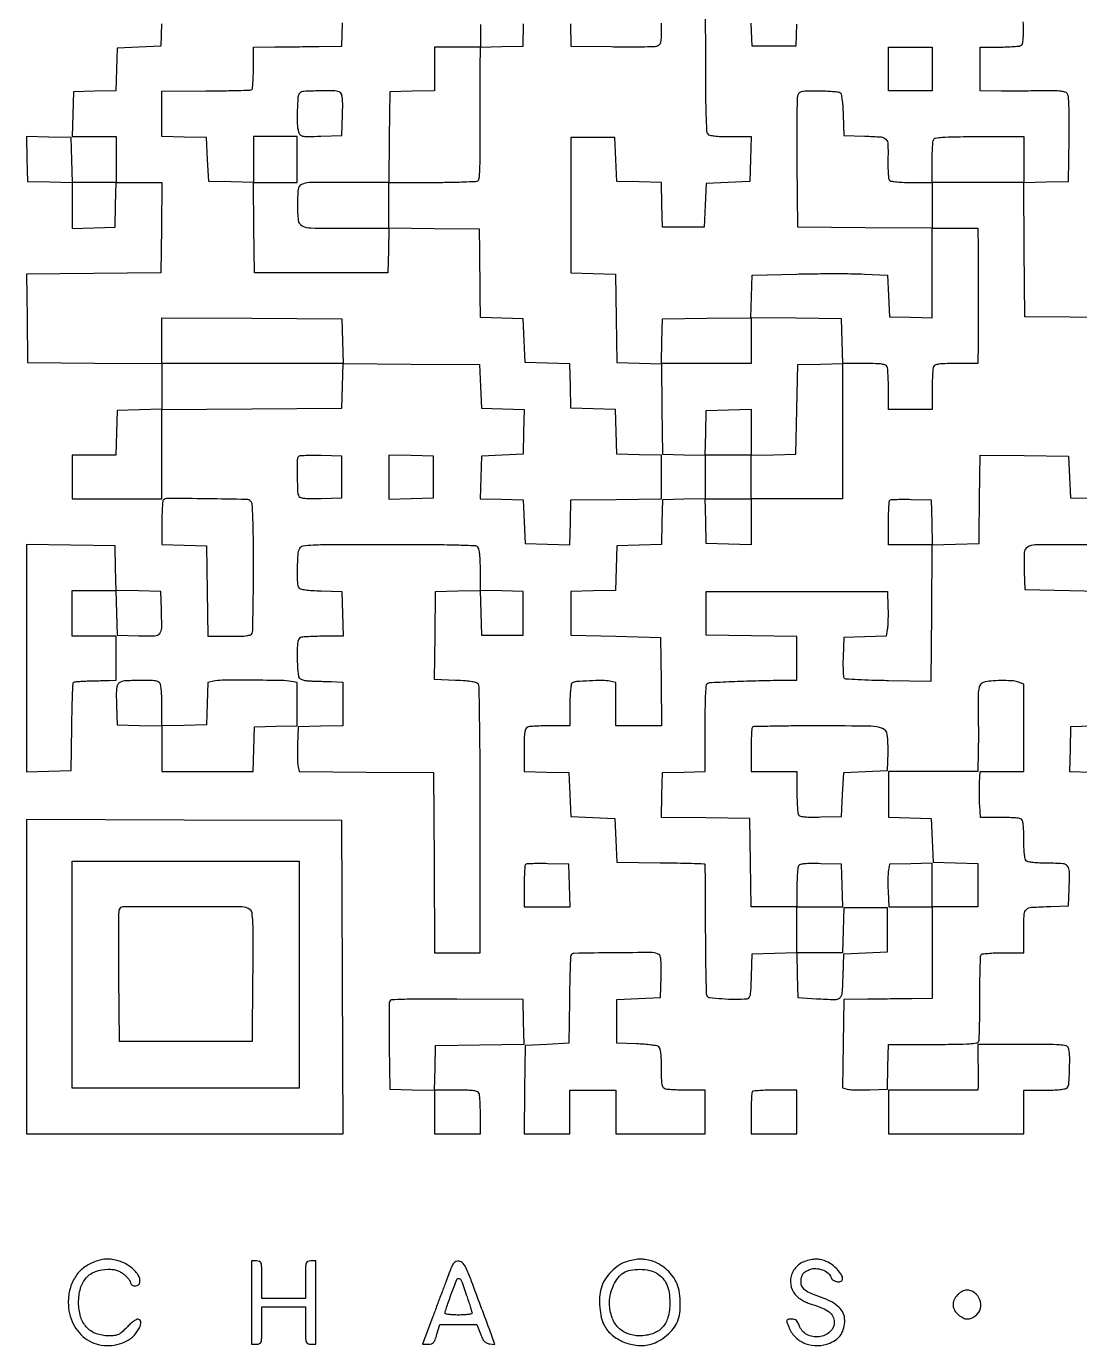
# Model space of a CAD drawing. Extents: x 179 to 1071, y 112 to 1107.
# Drawn here: x 179 to 685, y 112 to 746 of the extents above; entities that cross this region are included whole.
import ezdxf

# ---------------------------------------------------------------- set-up
doc = ezdxf.new("R2010")
doc.units = 0

msp = doc.modelspace()

# ---------------------------------------------------------------- linework, layer by layer
for points in [[(504.99437, 757.960483), (505.045917, 726.773986, 0.002255), (505.13101, 712.964651, 0.00599), (505.354434, 703.102461, 0.003064), (505.659868, 695.612778, 0.162877), (506.171177, 694.293745, 0.164593), (507.147374, 693.692798, 0.027086), (509.360582, 693.309716, 0.021552), (512.572858, 693.071135, 0.00776), (517.156276, 693), (527.067663, 693), (526.783832, 682.25), (526.5, 671.5), (516, 671), (505.5, 670.5), (505, 660), (504.5, 649.5), (494.5, 649.5), (484.5, 649.5), (484.216508, 660.216508), (483.933016, 670.933016), (473.216508, 671.216508), (462.5, 671.5), (462, 682), (461.5, 692.5), (451, 692.5), (440.5, 692.5), (440.5, 660), (440.5, 627.5), (451.23021, 627.216369), (461.96042, 626.932738), (462.23021, 605.716369), (462.5, 584.5), (473.230591, 584.216365), (483.961183, 583.93273), (484.230591, 562.216365), (484.5, 540.5), (494.75, 540.215017), (505, 539.930034), (505, 529.5), (505, 519.069966), (494.75, 518.784983), (484.5, 518.5), (484.216508, 507.783492), (483.933016, 497.066984), (473.216508, 496.783492), (462.5, 496.5), (462.216508, 485.783492), (461.933016, 475.066984), (451.216508, 474.783492), (440.5, 474.5), (440.5, 464), (440.5, 453.5), (462, 453), (483.5, 452.5), (483.769888, 431.25), (484.039775, 410), (473.019888, 410), (462, 410), (462, 420.420545), (462, 430.841089), (459.25, 431.379101, 0.0484), (455.633088, 431.72913, 0.010779), (449.417675, 431.59357, 0.007158), (443.118457, 431.22983, 0.12098), (441.151778, 430.593804, 0.211909), (440.637987, 429.842125, 0.018563), (440.296867, 427.503185, 0.018839), (440.070019, 424.26905, 0.008088), (440, 419.940983), (440, 410), (430.581787, 410, 0.005951), (426.859224, 409.955695, 0.007831), (423.465525, 409.821697, 0.005915), (420.638111, 409.632106, 0.07203), (419.581787, 409.393011, 0.20495), (418.767927, 408.602718, 0.063217), (418.302822, 406.919034, 0.030446), (418.059651, 403.973908, 0.005377), (418, 398.426843), (418, 388.067663), (428.75, 387.783832), (439.5, 387.5), (440, 377), (440.5, 366.5), (451, 366), (461.5, 365.5), (462, 355), (462.5, 344.5), (483.414282, 344.252384, -0.001613), (491.458792, 344.131188, -0.002619), (498.29212, 343.97038, -0.000395), (504.342878, 343.791482, -0.191037), (504.693248, 343.640085, -0.195791), (504.842618, 343.285515, -0.000187), (504.947117, 334.309265, -0.001812), (505.023944, 324.256515, -0.001106), (505.045373, 312.387701, 0.002429), (505.09849, 300.456831, 0.003811), (505.272153, 290.201511, 0.00108), (505.510101, 281.29643, 0.134831), (505.835026, 280.234465, 0.229937), (507.093376, 279.456348, 0.008001), (512.983208, 278.949801, 0.015289), (519.356243, 278.699747, 0.019668), (525.216168, 278.879639, 0.241101), (526.132555, 279.432929, 0.093391), (526.682064, 280.857316, 0.03447), (527.001839, 283.674162, 0.004432), (527.216168, 289.75), (527.5, 300.5), (538.215829, 300.783485), (548.931657, 301.06697), (549.215829, 290.283485), (549.5, 279.5), (558.5, 278.936371, 0.009162), (567.230563, 278.550047, 0.185971), (569.682022, 279.422308, 0.200401), (570.822314, 281.691527, 0.010882), (571.217265, 289.858071), (571.5, 300.5), (582, 301), (592.5, 301.5), (592.5, 312), (592.5, 322.5), (582, 322.5), (571.5, 322.5), (571.216168, 311.75), (570.932337, 301), (559.966168, 301), (549, 301), (549, 312), (549, 323), (560.034983, 323), (571.069966, 323), (570.784983, 333.25), (570.5, 343.5), (560.582645, 343.788231, 0.006827), (555.804805, 343.861823, 0.023663), (552.717063, 343.721018, 0.033714), (550.705135, 343.395734, 0.19692), (549.847958, 342.788231, 0.113964), (549.524772, 341.869999, 0.008157), (549.266219, 339.16123, 0.011132), (549.080746, 335.886984, 0.008167), (549.015313, 332.25), (549, 323), (538.019888, 323), (527.039775, 323), (526.769888, 344.25), (526.5, 365.5), (505.216371, 365.769986), (483.932742, 366.039971), (484.216371, 376.769986), (484.5, 387.5), (494.75, 387.784983), (505, 388.069966), (505, 409.066368, -0.002738), (505.056871, 419.451087, -0.011814), (505.270302, 425.62088, -0.011209), (505.59846, 429.682388, -0.287183), (506.25, 430.51782, -0.076596), (507.984437, 430.862615, -0.000993), (519.094298, 431.322333, -0.003199), (530.72114, 431.705817, -0.003752), (541.75, 431.916149), (549, 432), (549, 442.480498), (549, 452.960995), (527.25, 453.230498), (505.5, 453.5), (505.5, 464), (505.5, 474.5), (549, 474.5), (592.5, 474.5), (592.748108, 467, -0.007598), (592.803647, 463.89277, -0.007406), (592.765608, 460.758588, -0.007333), (592.651042, 458.007093, -0.027302), (592.459277, 456.284554), (591.922339, 453.069109), (581.711169, 452.784554), (571.5, 452.5), (571.210352, 443.089648, 0.008052), (571.156644, 439.42805, 0.011912), (571.237748, 436.217744, 0.007189), (571.406745, 433.558231, 0.182207), (571.710352, 432.910471, 0.180444), (572.430624, 432.593135, 0.001702), (578.289916, 432.273246, 0.005423), (585.085108, 431.99931, 0.003449), (593, 431.820823), (613.5, 431.5), (613.763623, 464.217376), (614.027245, 496.934753), (625.263623, 497.217376), (636.5, 497.5), (636.628498, 508.5, -0.000011), (636.686514, 513.456964, -0.000007), (636.754941, 519.28553, -0.000007), (636.822713, 525.044777, -0.000012), (636.878498, 529.769888), (637, 540.039775), (658.25, 539.769888), (679.5, 539.5), (680, 529.5), (680.5, 519.5), (701.453905, 519.229091, -0.003025)], [(702.105192, 605.960702), (680.302596, 606.230351), (658.5, 606.5), (658.236147, 638.75), (657.972294, 671), (635.986147, 671), (614, 671), (614, 660), (614, 649), (625, 649), (636, 649), (636.078125, 639.5, -0.000839), (636.108159, 634.910798, -0.000367), (636.133301, 628.825, -0.000363), (636.150553, 622.363549, -0.000486), (636.15625, 616.5, -0.000486), (636.150553, 610.636451, -0.000363), (636.133301, 604.175, -0.000367), (636.108159, 598.089202, -0.000839), (636.078125, 593.5), (636, 584), (625.606989, 584, 0.005351), (620.039857, 583.940414, 0.030363), (617.086379, 583.69735, 0.063068), (615.398405, 583.23239, 0.205218), (614.606989, 582.418213, 0.07203), (614.367894, 581.361889, 0.005915), (614.178303, 578.534475, 0.007831), (614.044305, 575.140776, 0.005951), (614, 571.418213), (614, 562), (603.5, 562), (593, 562), (593, 571.418213, 0.005951), (592.955695, 575.140776, 0.007831), (592.821697, 578.534475, 0.005915), (592.632106, 581.361889, 0.07203), (592.393011, 582.418213, 0.205218), (591.601595, 583.23239, 0.063068), (589.913621, 583.69735, 0.030363), (586.960143, 583.940414, 0.005351), (581.393011, 584), (571, 584), (571, 551.5), (571, 519), (549, 519), (527, 519), (527, 507.966168), (527, 496.932337), (516.25, 497.216168), (505.5, 497.5), (505.216168, 508.25), (504.932337, 519), (515.966168, 519), (527, 519), (527, 529.5), (527, 540), (515.966168, 540), (504.932337, 540), (505.216168, 550.75), (505.5, 561.5), (516.25, 561.783832), (527, 562.067663), (527, 551), (527, 539.932337), (537.75, 540.216168), (548.5, 540.5), (549, 562), (549.5, 583.5), (560.283485, 583.784171), (571.06697, 584.068343), (570.783485, 594.784171), (570.5, 605.5), (548.75, 605.769502), (527, 606.039005), (527, 595.019502), (527, 584), (505.466168, 584), (483.932337, 584), (484.216168, 594.75), (484.5, 605.5), (505.715235, 605.769787), (526.930471, 606.039573), (527.215235, 616.269787), (527.5, 626.5), (549, 627, -0.003066), (558.038116, 627.154738, -0.002747), (567.415625, 627.20625, -0.002754), (575.836104, 627.159873, -0.008602), (581.5, 627), (592.5, 626.5), (593, 616.5), (593.5, 606.5), (603.75, 606.215017), (614, 605.930034), (614, 627.451164), (614, 648.972294), (581.75, 649.236147), (549.5, 649.5), (549.220119, 680, -0.001741), (549.152635, 691.850965, -0.002607), (549.183702, 702.201563, -0.001078), (549.275607, 711.062835, -0.056753), (549.489171, 712.75, -0.124737), (550.154967, 714.005827, -0.153815), (551.293163, 714.67253, -0.052129), (553.523848, 714.942586, -0.004493), (559.269052, 714.984687, -0.007714), (562.893238, 714.922758, -0.010632), (566.144198, 714.747767, -0.007525), (568.837284, 714.504495, -0.115758), (569.711195, 714.199653, -0.199883), (570.262532, 713.411, -0.01918), (570.684251, 711.055937, -0.019108), (571.012968, 707.800174, -0.00836), (571.211195, 703.464966), (571.5, 693.5), (581.693518, 693.21564, -0.011456), (589.453262, 692.821105, -0.187437), (591.760987, 691.722569, -0.184951), (592.737422, 689.348273, -0.011102), (592.754705, 681.482735, 0.009076), (592.748843, 678.322117, 0.012159), (592.865212, 675.458426, 0.009384), (593.063741, 673.092002, 0.113258), (593.356162, 672.232735, 0.203718), (594.162688, 671.662668, 0.024675), (596.353075, 671.300161, 0.02105), (599.532421, 671.069002, 0.007621), (604.059017, 671), (614, 671), (614, 680.418213, -0.005951), (614.044305, 684.140776, -0.007831), (614.178303, 687.534475, -0.005915), (614.367894, 690.361889, -0.07203), (614.606989, 691.418213, -0.258697), (615.662537, 692.303854, -0.030015), (618.835307, 692.724422, -0.015901), (624.485827, 692.950434, -0.002045), (636.606989, 693), (658, 693), (658, 681.966168), (658, 670.932337), (668.75, 671.216168), (679.5, 671.5), (679.771094, 691.87212, 0.003174), (679.838775, 701.598459, 0.010838), (679.705467, 707.926186, 0.010914), (679.424915, 712.265365, 0.152755), (678.837827, 713.695406, 0.150231), (677.757638, 714.402866, 0.04195), (675.753546, 714.804439, 0.025864), (672.629275, 714.99899, 0.006635), (667.566733, 714.98484, -0.001973), (662.971447, 714.929144, -0.001142), (657.446165, 714.896596, -0.001141), (651.903471, 714.88925, -0.001918), (647.25, 714.911553), (637, 715), (637, 725.5), (637, 736), (646.25, 736.015313, 0.008159), (649.886885, 736.080683, 0.011123), (653.160822, 736.265966, 0.008145), (655.869394, 736.524243, 0.113997), (656.78684, 736.847098, 0.199716), (657.39767, 737.718899, 0.032047), (657.720814, 739.81657, 0.022682), (657.861053, 743.044422, 0.006397), (657.78684, 748.081786)], [(243.782816, 747.149828), (243.5, 736.5), (233, 736), (222.5, 735.5), (222.215399, 725.284601), (221.930798, 715.069202), (211.715399, 714.784601), (201.5, 714.5), (201.216168, 703.75), (200.932337, 693), (211.466168, 693), (222, 693), (222, 682), (222, 671), (211.533832, 671), (201.067663, 671), (200.783832, 681.75), (200.5, 692.5), (189.715822, 692.784178), (178.931643, 693.068357), (179.215822, 682.284178), (179.5, 671.5), (190.25, 671.216168), (201, 670.932337), (201, 659.931185), (201, 648.930034), (211.25, 649.215017), (221.5, 649.5), (221.783832, 660.25), (222.067663, 671), (233.053334, 671), (244.039005, 671), (243.769502, 649.25), (243.5, 627.5), (211.230153, 627.236121), (178.960305, 626.972241), (179.230153, 605.736121), (179.5, 584.5), (211.75, 584.236147), (244, 583.972294), (244, 573.019979), (244, 562.067663), (233.25, 561.783832), (222.5, 561.5), (222.216168, 550.75), (221.932337, 540), (211.466168, 540), (201, 540), (201, 529.5), (201, 519), (222.5, 519), (244, 519), (244, 540.489377), (244, 561.978755), (287.25, 562.239377), (330.5, 562.5), (330.78397, 573.263621), (331.06794, 584.027242), (363.78397, 583.763621), (396.5, 583.5), (397, 573), (397.5, 562.5), (407.783473, 562.214647), (418.066946, 561.929295), (417.783473, 551.214647), (417.5, 540.5), (407.5, 540), (397.5, 539.5), (397.215407, 529.285365), (396.930815, 519.07073), (407.215407, 518.785365), (417.5, 518.5), (418, 508), (418.5, 497.5), (429.215829, 497.216515), (439.931657, 496.93303), (440.215829, 507.716515), (440.5, 518.5), (462.25, 518.769502), (484, 519.039005), (484, 529.485671), (484, 539.932337), (473.25, 540.216168), (462.5, 540.5), (462.216508, 551.216508), (461.933016, 561.933016), (451.216508, 562.216508), (440.5, 562.5), (440.216508, 573.216508), (439.933016, 583.933016), (429.216508, 584.216508), (418.5, 584.5), (418, 595), (417.5, 605.5), (407.25, 605.784983), (397, 606.069966), (396.925726, 616.784983, 0.00076), (396.884624, 621.647943, 0.000453), (396.821651, 627.436839, 0.000453), (396.748445, 633.205305, 0.000784), (396.675726, 638), (396.5, 648.5), (374.75, 648.769502), (353, 649.039005), (353, 660.019502), (353, 671), (373.75, 671.015313, 0.003601), (381.793675, 671.079173, 0.005486), (388.775501, 671.261519, 0.002201), (394.739395, 671.509068, 0.130668), (395.762345, 671.831959, 0.230492), (396.415381, 672.892058, 0.011445), (396.73552, 677.087934, 0.011495), (396.928114, 683.447939, 0.002719), (396.94772, 694.066647, -0.000415), (396.922998, 703.021714, -0.000385), (396.912344, 712.204614, -0.000384), (396.915428, 720.375113, -0.001295), (396.935375, 725.715017), (397, 735.930034), (407.25, 736.215017), (417.5, 736.5), (417.783832, 747.25)], [(397, 746.932612), (397, 736), (386, 736), (375, 736), (375, 725.533832), (375, 715.067663), (364.25, 714.783832), (353.5, 714.5), (353.230498, 692.75), (352.960995, 671), (331.547885, 671, 0.002953), (314.79464, 670.901049, 0.110052), (311.1122, 670.034813, 0.26154), (309.460695, 667.666435, 0.023301), (309.078667, 660.139059, 0.031088), (309.506324, 652.779181, 0.255187), (311.391375, 650.138199, 0.109174), (315.612681, 649.133351, 0.004052), (332.069015, 649), (353.067663, 649), (352.783832, 638.25), (352.5, 627.5), (320.5, 627.5), (288.5, 627.5), (288.230498, 649.25), (287.960995, 671), (298.480498, 671), (309, 671), (309, 682), (309, 693), (298.5, 693), (288, 693), (288, 681.966168), (288, 670.932337), (277.25, 671.216168), (266.5, 671.5), (266, 682), (265.5, 692.5), (254.75, 692.783832), (244, 693.067663), (244, 703.962578), (244, 714.857492), (265.146488, 714.960263, 0.002313), (273.313759, 715.037747, 0.003632), (280.331914, 715.187799, 0.001008), (286.431923, 715.374866, 0.130966), (287.146488, 715.590534, 0.231162), (287.48713, 716.130409, 0.006796), (287.749281, 718.883245, 0.012315), (287.938243, 722.210971, 0.008024), (288, 726.059017), (288, 736), (298.25, 736.072108, 0.00076), (302.967405, 736.112467, 0.000422), (308.720312, 736.17529, 0.000421), (314.544418, 736.248714, 0.000681), (319.5, 736.322108), (330.5, 736.5), (330.781709, 747.638619)], [(440.216168, 747.25), (440.5, 736.5), (460, 736.216289, 0.002788), (467.634166, 736.14779, 0.003942), (474.432813, 736.178292, 0.002293), (480.159317, 736.275402, 0.054895), (481.75, 736.485341, 0.136351), (483.014305, 737.195751, 0.147729), (483.683146, 738.43623, 0.046635), (483.95123, 740.909746, 0.003689), (484, 747.519052)], [(691.723312, 496.950205, 0.002108), (679.912063, 497, 0.003655), (663.392809, 496.879248, 0.132003), (659.760507, 495.846127, 0.254922), (658.196116, 493.188266, 0.01687), (658.204946, 484), (658.5, 475.5), (680, 475), (701.5, 474.5)]]:
    msp.add_lwpolyline(points, format="xyb")
for points in [[(548.787346, 746.964064), (548.5, 736.5), (538, 736.5), (527.5, 736.5), (527, 747.5)], [(691.263808, 409.783972), (680.5, 409.5), (680.216515, 398.784171), (679.93303, 388.068343), (690.716515, 387.784171)]]:
    msp.add_lwpolyline(points)
for points in [[(614, 725.5), (614, 715), (603.5, 715), (593, 715), (593, 725.5), (593, 736), (603.5, 736), (614, 736)], [(330.783832, 594.75), (331.067663, 584), (287.533832, 584), (244, 584), (244, 595.010623), (244, 606.021245), (287.25, 605.760623), (330.5, 605.5)], [(353, 529.5), (353, 518.932337), (363.75, 519.216168), (374.5, 519.5), (374.5, 529.5), (374.5, 539.5), (363.75, 539.783832), (353, 540.067663)], [(179, 289.506286), (179, 214), (255.006326, 214), (331.012652, 214), (330.756326, 289.25), (330.5, 364.5), (254.75, 364.756286), (179, 365.012572)], [(310, 290.5), (310, 236), (255.5, 236), (201, 236), (201, 290.5), (201, 345), (255.5, 345), (310, 345)]]:
    msp.add_lwpolyline(points, close=True)
for points in [[(310.2, 713.8, 0.180503), (309.356597, 711.952416, 0.010226), (309.033462, 705.575101, 0.015899), (309.043761, 699.22083, 0.057145), (309.639072, 695.216402, 0.125186), (310.35952, 693.930901, 0.157976), (311.551156, 693.283717, 0.049436), (313.903588, 693.082373, 0.003649), (320.375418, 693.216402), (330.5, 693.5), (330.788231, 703.417355, 0.006827), (330.861823, 708.195195, 0.023663), (330.721018, 711.282937, 0.033714), (330.395734, 713.294865, 0.19692), (329.788231, 714.152042, 0.135963), (327.14717, 714.954873, 0.010702), (319.734599, 714.980317, 0.009077), (312.237199, 714.709362, 0.184843)], [(309.699448, 539.366114, 0.195866), (309.0487, 537.820769, 0.004871), (309.033171, 530.011814, 0.006232), (309.18804, 522.352479, 0.133966), (309.847958, 520.211769, 0.19692), (310.705135, 519.604266, 0.033714), (312.717063, 519.278982, 0.023663), (315.804805, 519.138177, 0.006827), (320.582645, 519.211769), (330.5, 519.5), (330.5, 529.5), (330.5, 539.5), (320.449448, 539.782781, 0.006672), (316.547259, 539.840477, 0.010046), (313.145783, 539.777033, 0.005301), (310.300668, 539.636532, 0.183378)], [(244.666667, 518.333333, 0.178489), (244.399823, 517.754766, 0.004541), (244.195833, 514.837021, 0.009138), (244.048278, 511.362473, 0.006042), (244, 507.367165), (244, 497.067663), (254.75, 496.783832), (265.5, 496.5), (265.769502, 474.75), (266.039005, 453), (276.412514, 453, 0.005366), (281.968078, 453.059623, 0.030411), (284.916741, 453.302749, 0.063154), (286.602242, 453.767793, 0.205063), (287.393011, 454.581787, 0.086115), (287.638475, 455.827192, 0.000928), (287.821697, 464.575525, 0.002895), (287.956116, 474.685605, 0.001876), (288, 486.381787, 0.002012), (287.941437, 500.933985, 0.007532), (287.730144, 510.074395, 0.005534), (287.416964, 516.428974, 0.183283), (286.8, 517.8, 0.19396), (284.619361, 518.727712, 0.001604), (265.72117, 519.027568, 0.001566), (246.797167, 519.207845, 0.200575)], [(613.783832, 507.75), (614.067663, 497), (603.533832, 497), (593, 497), (593, 507.333333, -0.006326), (593.050742, 511.343969, -0.009524), (593.20576, 514.83701, -0.00491), (593.420396, 517.763196, -0.177417), (593.700461, 518.367127, -0.182377), (594.297812, 518.637197, -0.005798), (597.000338, 518.778463, -0.010544), (600.240283, 518.841782, -0.007041), (603.950461, 518.783794), (613.5, 518.5)], [(179, 442.486056), (179, 387.932337), (189.75, 388.216168), (200.5, 388.5), (200.750715, 409.417382, -0.002433), (200.88652, 417.475837, -0.003897), (201.089499, 424.351999, -0.000871), (201.324466, 430.366282, -0.188332), (201.551954, 430.885288, -0.168138), (202.01207, 431.108821, -0.006586), (203.908523, 431.31042, -0.011054), (206.194546, 431.472143, -0.007516), (208.801239, 431.559471, 0.001288), (211.604257, 431.61844, 0.001184), (214.486927, 431.693346, 0.001182), (217.057502, 431.772316, 0.003909), (218.75, 431.841565), (222, 432), (222, 442.5), (222, 453), (211.5, 453), (201, 453), (201, 464), (201, 475), (211.466168, 475), (221.932337, 475), (222.216168, 464.25), (222.5, 453.5), (232.722245, 453.215323, 0.013848), (240.5543, 453.214168, 0.210395), (242.951391, 454.349379, 0.179386), (243.934656, 456.971409, 0.009619), (243.795054, 466), (243.5, 474.5), (232.783492, 474.783492), (222.066984, 475.066984), (221.783492, 485.783492), (221.5, 496.5), (200.25, 496.769888), (179, 497.039775)], [(310.035184, 495.065741, 0.109384), (309.272698, 492.347661, 0.010772), (309.039972, 485.515236, 0.009635), (309.086552, 478.628792, 0.135848), (309.800347, 476.288805, 0.199883), (310.589, 475.737468, 0.01918), (312.944063, 475.315749, 0.019108), (316.199826, 474.987032, 0.00836), (320.535034, 474.788805), (330.5, 474.5), (330.783832, 463.75), (331.067663, 453), (321.615619, 453, 0.00593), (317.880092, 452.955696, 0.007809), (314.475463, 452.821697, 0.005887), (311.638889, 452.632128, 0.0721), (310.581787, 452.393011, 0.190061), (309.785864, 451.663266, 0.071459), (309.315682, 450.197627, 0.035402), (309.070745, 447.679954, 0.006995), (309.015313, 443.143011, 0.009521), (309.086359, 439.729884, 0.012559), (309.288396, 436.624584, 0.010019), (309.571846, 434.061101, 0.108977), (309.923453, 433.089615, 0.138758), (310.563693, 432.515865, 0.042405), (311.787419, 432.040986, 0.037149), (313.366603, 431.702499, 0.026998), (315.158141, 431.553638, -0.000805), (317.228709, 431.490407, -0.000375), (319.913641, 431.40207, -0.000372), (322.73135, 431.30515, -0.00052), (325.25, 431.214023), (331, 431), (331, 420.533832), (331, 410.067663), (320.25, 409.783832), (309.5, 409.5), (309.204946, 401, 0.006838), (309.133073, 397.581708, 0.00802), (309.161251, 394.340001, 0.007182), (309.268155, 391.606902, 0.048085), (309.470526, 390.263833), (310.031161, 388.027665), (342.26558, 387.763833), (374.5, 387.5), (374.760623, 344.25), (375.021245, 301), (385.96442, 301), (396.907594, 301), (396.922949, 364.75, 0.001246), (396.866049, 390.02, 0.002241), (396.674788, 410.749661, 0.000407), (396.414831, 428.649276, 0.136085), (396.028956, 429.962252, 0.176694), (395.10502, 430.686256, 0.036663), (393.068733, 431.188014, 0.024853), (389.923723, 431.562795, 0.007192), (385.040257, 431.829345), (374.960906, 432.234185), (375.230453, 453.367092), (375.5, 474.5), (386.215829, 474.783485), (396.931657, 475.06697), (397.215829, 464.283485), (397.5, 453.5), (407.5, 453.5), (417.5, 453.5), (417.5, 464), (417.5, 474.5), (407.25, 474.784983), (397, 475.069966), (397, 484.834983, 0.00874), (396.925625, 489.089346, 0.018513), (396.688556, 492.377065, 0.019392), (396.327709, 494.800997, 0.150838), (395.8, 495.8, 0.18823), (394.35137, 496.435299, 0.003316), (385.663363, 496.735634, 0.005598), (373.232393, 496.943586, 0.001383), (352.835184, 497, 0.000739), (326.201535, 496.960649, 0.010552), (316.708894, 496.732225, 0.024991), (311.731899, 496.257307, 0.237916)], [(223.530177, 430.645724, 0.142379), (222.719521, 429.59377, 0.062697), (222.283439, 427.875036, 0.032198), (222.117625, 425.061979, 0.006284), (222.209381, 419.983715), (222.5, 410.5), (233.25, 410.216168), (244, 409.932337), (244, 398.966168), (244, 388), (265.966168, 388), (287.932337, 388), (288.216168, 398.75), (288.5, 409.5), (298.75, 409.784983), (309, 410.069966), (309, 420.455528), (309, 430.841089), (306.25, 431.324553, 0.040347), (301.446208, 431.774421, 0.002553), (287.261536, 431.882514, 0.002213), (272.911875, 431.855077, 0.049528), (268.784189, 431.418763), (266.068378, 430.856108), (265.784189, 420.678054), (265.5, 410.5), (254.75, 410.216168), (244, 409.932337), (244, 419.843724, 0.007934), (243.92868, 424.337716, 0.02055), (243.692916, 427.569099, 0.024095), (243.322414, 429.834576, 0.171502), (242.75, 430.768231, 0.161699), (240.373973, 431.66389, 0.011559), (233.223715, 431.783624, 0.012194), (226.100678, 431.564444, 0.145061)], [(639.472286, 431.134318, 0.13487), (637.577864, 430.215815, 0.15101), (636.518477, 428.493595, 0.059746), (636.080092, 425.201023, 0.007511), (636.094546, 418, -0.002307), (636.153254, 413.272039, -0.001431), (636.180693, 407.720313, -0.001435), (636.176371, 402.239789, -0.00259), (636.136688, 397.75), (636, 388), (614.5, 388), (593, 388), (593, 377.034983), (593, 366.069966), (603.25, 365.784983), (613.5, 365.5), (614, 355), (614.5, 344.5), (625.25, 344.216168), (636, 343.932337), (636, 333.466168), (636, 323), (625, 323), (614, 323), (614, 333.534983), (614, 344.069966), (603.757866, 343.784983), (593.515732, 343.5), (593.007866, 340.64126, 0.031966), (592.831672, 339.073399, 0.007638), (592.745831, 336.451093, 0.007819), (592.740363, 333.430664, 0.007664), (592.829004, 330.39126), (593.158008, 323), (603.579004, 323), (614, 323), (614, 301), (614, 279), (604.25, 278.905136, 0.000336), (599.692988, 278.857736, 0.000173), (593.985938, 278.792567, 0.000172), (588.113085, 278.721457, 0.00026), (583, 278.655136), (571.5, 278.5), (571.230182, 257.274026), (570.960364, 236.048052), (573.230182, 235.478972, 0.047804), (574.588797, 235.273473, 0.007286), (577.330116, 235.163731, 0.008098), (580.579253, 235.133698, 0.006937), (584, 235.204946), (592.5, 235.5), (592.783832, 246.25), (593.067663, 257), (614.426843, 257, 0.00225), (626.010157, 257.05212, 0.014353), (631.881903, 257.273609, 0.021707), (635.35182, 257.656193, 0.269013), (636.345392, 258.457694, 0.083419), (636.570084, 259.566393, 0.001724), (636.740447, 265.233161, 0.003986), (636.86423, 271.874683, 0.002666), (636.904762, 279.476136, -0.002897), (636.948614, 287.044289, -0.004484), (637.082961, 293.579247, -0.001513), (637.266316, 299.21066, -0.130229), (637.511398, 300.018442, -0.226252), (638.117418, 300.408774, -0.008602), (640.859998, 300.711667, -0.013975), (644.205498, 300.928905, -0.009224), (648.059017, 301), (658, 301), (658, 311.480948, -0.011573), (658.184972, 319.471708, -0.199796), (659.27627, 321.785637, -0.170244), (661.756564, 322.829771, -0.007926), (671, 323.24922), (679.5, 323.5), (679.796504, 331.496645, 0.010268), (679.936483, 339.965597, 0.170682), (679.005603, 342.579563, 0.209164), (676.711629, 343.768567, 0.016454), (669.680948, 344, -0.009407), (665.666907, 344.07553, -0.019094), (662.518882, 344.314649, -0.019972), (660.180477, 344.677483, -0.148968), (659.2, 345.2, -0.148618), (658.678473, 346.177004, -0.020076), (658.315267, 348.499944, -0.019202), (658.075751, 351.62258, -0.009539), (658, 355.593011, 0.006405), (657.937794, 360.449162, 0.033615), (657.690477, 363.105917, 0.068495), (657.220382, 364.642994, 0.195123), (656.418213, 365.393011, 0.070743), (655.376012, 365.631718, 0.006418), (652.707441, 365.821697, 0.00822), (649.503985, 365.955665, 0.006339), (646.007033, 366), (637.177642, 366), (636.838821, 371.75, -0.008521), (636.73075, 374.332966, -0.005363), (636.688317, 377.353125, -0.005383), (636.710439, 380.325789, -0.009826), (636.80226, 382.75), (637.104519, 388), (647.55226, 388), (658, 388), (658, 409.024751), (658, 430.049502), (655.504541, 430.998273, 0.07507), (653.011439, 431.538691, 0.01378), (648.289582, 431.708962, 0.015723), (643.330468, 431.595092, 0.032243)], [(527.666737, 409.333404, 0.178561), (527.399846, 408.754521, 0.004516), (527.195854, 405.827104, 0.009112), (527.048282, 402.341617, 0.006022), (527, 398.333333), (527, 388), (538, 388), (549, 388), (549.015313, 378.25, 0.007755), (549.080714, 374.421391, 0.010675), (549.266219, 370.985645, 0.007585), (549.524351, 368.139851, 0.115445), (549.847958, 367.211769, 0.19692), (550.705135, 366.604266, 0.033714), (552.717063, 366.278982, 0.023663), (555.804805, 366.138177, 0.006827), (560.582645, 366.211769), (570.5, 366.5), (571, 377), (571.5, 387.5), (582, 388), (592.5, 388.5), (592.788833, 397.243181, 0.036481), (592.449075, 405.752465, 0.279804), (590.105656, 408.781351, 0.089314), (584.615258, 409.828705, 0.002344), (559.647713, 409.969876, 0.001995), (547.594639, 409.93344, 0.003222), (537.336178, 409.795397, 0.000589), (528.302217, 409.604952, 0.193134)], [(418.699448, 343.366114, 0.176241), (418.420111, 342.767337, 0.005323), (418.205463, 339.983588, 0.009942), (418.050687, 336.652202, 0.006636), (418, 332.833333), (418, 323), (429.034983, 323), (440.069966, 323), (439.784983, 333.25), (439.5, 343.5), (429.449448, 343.782781, 0.006672), (425.547259, 343.840477, 0.010046), (422.145783, 343.777033, 0.005301), (419.300668, 343.636532, 0.183378)], [(223.453816, 321.740243, 0.089548), (223.261817, 320.729866, 0.000598), (223.19019, 311.747155, 0.00234), (223.168607, 301.460077, 0.00149), (223.235201, 289.490243), (223.5, 258.5), (255.5, 258.5), (287.5, 258.5), (287.765726, 289.5, 0.001225), (287.879013, 308.006621, 0.012082), (287.71941, 315.793845, 0.024457), (287.315418, 320.099227, 0.201729), (286.324597, 321.75, 0.157681), (282.495237, 323.016106, 0.001671), (254.221233, 323.106234, 0.001077), (225.335041, 323.03952, 0.309316)], [(440.460957, 299.713523, 0.079451), (440.274381, 298.770289, 0.001069), (440.069061, 292.834597, 0.003012), (439.887016, 285.944457, 0.001972), (439.75634, 278), (439.5, 257.5), (429, 257), (418.5, 256.5), (418.230112, 235.25), (417.960225, 214), (428.980112, 214), (440, 214), (440, 224.5), (440, 235), (451, 235), (462, 235), (462, 224.5), (462, 214), (483.5, 214), (505, 214), (505, 224.5), (505, 235), (496.081787, 235, -0.006277), (492.550804, 235.044331, -0.008159), (489.31865, 235.178303, -0.006338), (486.626193, 235.368222, -0.070946), (485.581787, 235.606989, -0.195813), (484.778789, 236.359783, -0.068138), (484.309025, 237.906532, -0.033385), (484.062015, 240.582498, -0.006325), (484, 245.484544, 0.008505), (483.927386, 249.753213, 0.022826), (483.685644, 252.781358, 0.029015), (483.29689, 254.878173, 0.160543), (482.695876, 255.837437, 0.131421), (481.740901, 256.277004, 0.010763), (479.000112, 256.687053, 0.013854), (475.65896, 257.019842, 0.010217), (471.945876, 257.209882), (462.5, 257.5), (462.5, 268), (462.5, 278.5), (473, 279), (483.5, 279.5), (483.788231, 289.417355, 0.006803), (483.862102, 294.198529, 0.023727), (483.721431, 297.281172, 0.033896), (483.39626, 299.285753, 0.199357), (482.788231, 300.133611, 0.139732), (479.538847, 301.058989, 0.002425), (460.987475, 300.964842, 0.001434), (441.88246, 300.72043, 0.309687)], [(353.434825, 277.690751, 0.088201), (353.248346, 276.723524, 0.001254), (353.177208, 270.797702, 0.003436), (353.159128, 263.909309, 0.002252), (353.228584, 255.973), (353.5, 235.5), (364.25, 235.216168), (375, 234.932337), (375, 224.466168), (375, 214), (386, 214), (397, 214), (397, 222.918213, 0.006277), (396.955669, 226.449196, 0.008159), (396.821697, 229.68135, 0.006338), (396.631778, 232.373807, 0.070946), (396.393011, 233.418213, 0.205485), (395.600474, 234.232706, 0.062919), (393.908208, 234.697521, 0.03028), (390.946379, 234.940479, 0.005326), (385.359179, 235), (374.932337, 235), (375.216168, 245.75), (375.5, 256.5), (396.783629, 256.769986), (418.067258, 257.039971), (417.783629, 267.769986), (417.5, 278.5), (385.70624, 278.717752, 0.001676), (369.653474, 278.773895, 0.00799), (360.482501, 278.628675, 0.00578), (354.357261, 278.362835, 0.295544)], [(636.005865, 248.25, -0.001027), (636.04936, 244.734939, -0.001212), (636.07562, 241.409375, -0.001058), (636.085045, 238.601305, -0.007648), (636.066053, 237.25), (636, 235), (614.5, 235), (593, 235), (593, 224.5), (593, 214), (625.5, 214), (658, 214), (658, 224.5), (658, 235), (667.8, 235, 0.008695), (672.071747, 235.074295, 0.018472), (675.369558, 235.311224, 0.019349), (677.799696, 235.671932, 0.150969), (678.8, 236.2, 0.182186), (679.648595, 238.075108, 0.008428), (679.98781, 245.18065, 0.012209), (680.032511, 252.131964, 0.087326), (679.393011, 255.418213, 0.258867), (678.33644, 256.304141, 0.029904), (675.155152, 256.724494, 0.015859), (669.489924, 256.95046, 0.002037), (657.332823, 257), (635.879624, 257)], [(527.666667, 234.333333, 0.177413), (527.400114, 233.758552, 0.004912), (527.195833, 230.973958, 0.009526), (527.048294, 227.649913, 0.006327), (527, 223.833333), (527, 214), (538, 214), (549, 214), (549, 224.5), (549, 235), (538.666667, 235, 0.006022), (534.658388, 234.951724, 0.009111), (531.172917, 234.804167, 0.004516), (528.245497, 234.600197, 0.178563)], [(211.655189, 152.541351, 0.080565), (206.385876, 149.640227, 0.0836), (202.381089, 145.253553, 0.079489), (199.89232, 139.596591, 0.064042), (199.043924, 133, 0.114333), (201.42773, 122.711394, 0.134444), (208.025743, 115.22851, 0.139423), (217.312653, 112.316892, 0.126672), (227.127149, 114.565751, 0.08108), (230.621996, 117.162691, 0.074502), (233.23016, 120.806747, 0.135657), (233.829113, 123.719445, 0.394763), (232.459945, 125, 0.139005), (231.639653, 124.767457, 0.022493), (230.25453, 123.825, 0.023345), (228.684522, 122.53154, 0.018643), (227.114781, 121, -0.019254), (224.793343, 118.740582, -0.075945), (223.131745, 117.647772, -0.08261), (221.291614, 117.147771, -0.025313), (218.404836, 117.003738, -0.088155), (212.337353, 118.086644, -0.121377), (207.766387, 121.174014, -0.113613), (204.956592, 126.209994, -0.070784), (204, 132.933248, -0.067359), (204.925866, 139.774685, -0.113977), (207.665179, 144.836926, -0.123958), (212.154014, 147.915544, -0.088657), (218.173275, 148.996262, -0.027613), (220.603275, 148.863911, -0.053135), (222.505913, 148.446841, -0.057121), (224.18685, 147.663522, -0.037344), (225.923275, 146.411106, -0.024684), (227.101035, 145.316403, -0.029235), (228.096212, 144.168188, -0.030206), (228.805555, 143.120751, -0.134523), (229, 142.411106, 0.158292), (229.183738, 141.845271, 0.107656), (229.692915, 141.391111, 0.080618), (230.490574, 141.097249, 0.048059), (231.5, 141, 0.374095), (233.456794, 142.702281, 0.185538), (232.656263, 146.1521, 0.085105), (228.594809, 150.385095, 0.091621), (223.453076, 152.891347, 0.022282), (220.037686, 153.677559, 0.052888), (217.440816, 153.875357, 0.054065), (214.894783, 153.52258, 0.024202)], [(287, 133), (287, 113), (289.5, 113, 0.104331), (290.950811, 113.306062, 0.224677), (291.680556, 114.15, 0.064117), (291.955995, 116.064536, 0.003707), (292, 122), (292, 131), (302.5, 131), (313, 131), (313, 122, 0.003707), (313.044005, 116.064536, 0.064117), (313.319444, 114.15, 0.224677), (314.049189, 113.306062, 0.104331), (315.5, 113), (318, 113), (318, 133), (318, 153), (315.5, 153, 0.104331), (314.049189, 152.693938, 0.224677), (313.319444, 151.85, 0.064117), (313.044005, 149.935464, 0.003707), (313, 144), (313, 135), (302.5, 135), (292, 135), (292, 144, 0.003707), (291.955995, 149.935464, 0.064117), (291.680556, 151.85, 0.224677), (290.950811, 152.693938, 0.104331), (289.5, 153), (287, 153)], [(381.658491, 146.305924, 0.000387), (380.345056, 142.804623, 0.000124), (378.401364, 137.607053, 0.000124), (376.241235, 131.821962, 0.000139), (374.164026, 126.25), (369.228659, 113), (371.938762, 113, 0.067886), (373.447782, 113.205831, 0.14536), (374.434562, 113.824251, 0.089489), (375.208189, 115.103888, 0.016041), (376.123985, 117.75), (377.599106, 122.5), (386.419839, 122.5), (395.240573, 122.5), (396.993066, 118, 0.02143), (397.998615, 115.712921, 0.070424), (398.924587, 114.352717, 0.100929), (399.988704, 113.574721, 0.077731), (401.376321, 113.183236), (404.007083, 112.866472), (401.302378, 120.183236, 0.000579), (392.801314, 143.098607, 0.015636), (390.352066, 149.096815, 0.069215), (388.687927, 151.768067, 0.191389), (386.775593, 152.805924, 0.09944), (385.277057, 152.686994, 0.157907), (384.217414, 151.976501, 0.068681), (383.236511, 150.301483, 0.008242)], [(467.61989, 152.766538, 0.082931), (463.733821, 151.011635, 0.051775), (459.88212, 147.812466, 0.051385), (456.732315, 143.849298, 0.076376), (454.942644, 139.802747, 0.052668), (454.262956, 135.5563, 0.034638), (454.341089, 130.602982, 0.034975), (455.089017, 125.814529, 0.063181), (456.45201, 122.092803, 0.101258), (460.23875, 117.401239, 0.076528), (465.941356, 114.005128, 0.074663), (472.548638, 112.420924, 0.08755), (478.958914, 112.988937, 0.065585), (482.688804, 114.539665, 0.044063), (486.46883, 117.19889, 0.044478), (489.670878, 120.430753, 0.074157), (491.648956, 123.702258, 0.070472), (492.754001, 127.940242, 0.036477), (492.981186, 133.419907, 0.036503), (492.412124, 138.847735, 0.073711), (491.04385, 142.914047, 0.050446), (488.855787, 146.308647, 0.048388), (486.004527, 149.248771, 0.049497), (482.712519, 151.525828, 0.058897), (479.218945, 152.955994, 0.0243), (476.18843, 153.641028, 0.047549), (473.723233, 153.835424, 0.043448), (471.125137, 153.566415, 0.017171)], [(553.312913, 152.897522, 0.131266), (548.833524, 150.196135, 0.129185), (546.264839, 145.605398, 0.131502), (546.308037, 140.409963, 0.138276), (548.95235, 136.044512, 0.041262), (550.403551, 134.897428, 0.022674), (552.34563, 133.730471, 0.022461), (554.437275, 132.717996, 0.033238), (556.35809, 132.039732, -0.026876), (561.309744, 130.361729, -0.071621), (564.53308, 128.501296, -0.106106), (566.351535, 126.311021, -0.120957), (567, 123.669686, -0.208941), (564.907459, 118.880793, -0.161782), (559.668209, 116.502633, -0.151441), (553.784367, 117.66646, -0.187008), (550.187343, 121.892431, 0.036496), (549.529208, 123.413372, 0.095832), (548.791849, 124.339455, 0.113484), (547.844719, 124.834093, 0.063909), (546.55202, 125, 0.027762), (544.704825, 124.897358, 0.308559), (544.173086, 124.440682, 0.158451), (544.220231, 123.529184, 0.007454), (545.37882, 120.635782, 0.106235), (548.502237, 116.142539, 0.100794), (553.250751, 113.226254, 0.096065), (558.962389, 112.314452, 0.087062), (564.817285, 113.543569, 0.06516), (567.988447, 115.32049, 0.088148), (570.233381, 117.710664, 0.085956), (571.554248, 120.777017, 0.05888), (572, 124.54913, 0.107579), (571.28296, 127.843181, 0.092439), (569.239171, 130.748659, 0.072234), (565.791839, 133.257953, 0.037721), (560.908715, 135.37786, -0.014531), (555.803313, 137.318404, -0.062481), (552.982592, 138.922565, -0.113361), (551.528513, 140.637926, -0.121341), (551.015313, 142.773053, -0.044855), (551.238562, 145.109426, -0.106647), (551.910516, 146.710316, -0.10593), (553.186102, 147.898233, -0.043886), (555.318184, 148.930874, -0.108415), (558.152185, 149.351468, -0.073357), (561.354309, 148.651858, -0.076689), (564.070225, 147.116124, -0.150049), (565.471026, 145.091289, 0.176593), (566.547029, 143.696003, 0.108856), (568.518516, 142.982057, 0.14058), (570.280578, 143.246101, 0.293715), (571, 144.365141, 0.144688), (570.421442, 146.322619, 0.042933), (568.486054, 148.813379, 0.042748), (565.948681, 151.125415, 0.064525), (563.364218, 152.62118, 0.030657), (560.788115, 153.516485, 0.061503), (558.661991, 153.838551, 0.055888), (556.392792, 153.64709, 0.021453)], [(481.701451, 147.040484, -0.070727), (484.588905, 144.663348, -0.081331), (486.538999, 141.677156, -0.06886), (487.642756, 137.819841, -0.035462), (487.996262, 132.79966, -0.066575), (487.071472, 125.916079, -0.120255), (484.330435, 120.967817, -0.12741), (479.748688, 118.017351, -0.079835), (473.417694, 117, -0.09544), (467.498835, 118.140179, -0.116289), (462.892202, 121.374572, -0.108188), (459.994319, 126.536177, -0.074145), (459, 133.204512, -0.062734), (459.50621, 137.223236, -0.049116), (461.009579, 141.357663, -0.050878), (463.190224, 144.925756, -0.091716), (465.718562, 147.223391, -0.091593), (469.138116, 148.557712, -0.050242), (473.630813, 148.958422, -0.049969), (478.1603, 148.452202, -0.084297)], [(390.574887, 135.779823, -0.003279), (391.504024, 132.988123, -0.004707), (392.287623, 130.501871, -0.002593), (392.918095, 128.394646, -0.071504), (393, 127.824848, -0.361275), (392.728809, 127.49851, -0.01446), (391.090625, 127.242299, -0.019645), (388.992057, 127.059389, -0.011914), (386.5, 127, -0.01298), (384.008011, 127.064702, -0.021357), (381.909375, 127.263879, -0.016857), (380.288398, 127.54387, -0.355438), (380, 127.898311, -0.077592), (380.098162, 128.527061, -0.002282), (380.929353, 131.083893, -0.004522), (381.951524, 134.08852, -0.003097), (383.163756, 137.481388, -0.006897), (385.646798, 144.015829, -0.370576), (386.739425, 144.590352, -0.255327), (387.831878, 143.621208, -0.00433)], [(626.174314, 136.685549, 0.084431), (624.548014, 134.234022, 0.116811), (624.06515, 131.649429, 0.120722), (624.795565, 129.185152, 0.094239), (626.634859, 127.07258, 0.050454), (628.938445, 125.610011, 0.109877), (630.95816, 125.102903, 0.116527), (632.924505, 125.511523, 0.061015), (635.055883, 126.844168, 0.168163), (637.144078, 130.19773, 0.145442), (636.873023, 134.353102, 0.143502), (634.367155, 137.725397, 0.163094), (630.56353, 139, 0.081708), (629.55852, 138.834662, 0.039807), (628.360551, 138.32013, 0.038102), (627.169788, 137.571226, 0.044785)]]:
    msp.add_lwpolyline(points, format="xyb", close=True)

doc.saveas('drawing.dxf')
